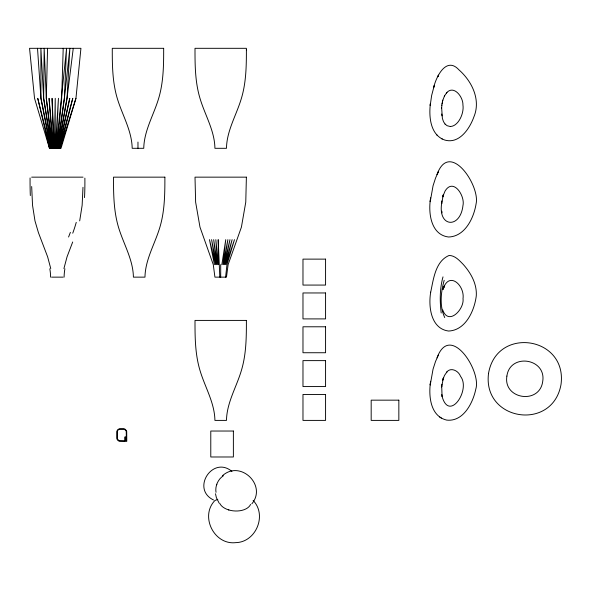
<?xml version="1.0" encoding="UTF-8"?>
<svg xmlns="http://www.w3.org/2000/svg" width="591" height="591" viewBox="0 0 591 591"><rect width="100%" height="100%" fill="white"/><g stroke="black" fill="none" stroke-linecap="round" stroke-linejoin="round"><path stroke-width="0.89" d="M82.984 187.303L82.142 205.269L79.689 220.894M47.561 48.314L46.312 98.313L52.008 148.304L43.66 98.313L40.882 48.314L40.949 98.313L50.353 148.304L37.735 98.313L49.459 148.304L61.021 148.304L75.951 98.313L80.93 48.314L29.55 48.314L34.529 98.313L49.459 148.304M63.207 48.314L61.663 98.313L57.032 148.304L64.375 98.313L69.864 48.314L67.027 98.313L58.531 148.304L69.76 98.313L59.292 148.304L72.767 98.313L60.134 148.304L75.951 98.313M441.654 107.865L442.378 118.355L443.501 121.672L445.149 124.176M441.647 108.064L441.883 104.999M441.676 203.474L441.713 203.023C437.65 227.432 460.345 229.131 462.967 205.513C465.235 195.916 453.334 177.499 445.089 191.011L442.652 196.884L443.361 194.631L441.676 203.474L441.883 200.91M446.456 372.478L446.899 371.968L444.513 375.418L442.652 380.227L443.361 377.981L441.676 386.817L441.883 384.253M441.676 386.817L441.713 386.366L442.068 396.391L441.832 394.522M430.396 103.499L430.211 105.457L431.637 95.513L434.208 85.732L433.609 87.638M430.381 103.669C428.77 116.708 430.278 135.162 444.905 140.089C459.34 144.204 469.697 128.594 473.871 116.952C481.037 99.886 471.98 81.336 459.015 69.915C446.316 55.938 436.173 76.741 433.668 87.453M225.592 277.142L226.974 264.642L234.479 239.643L225.895 264.642L232.115 239.643L224.92 264.642L229.965 239.643L223.967 264.642L227.882 239.643L222.999 264.642L225.747 239.643L221.847 264.642M73.254 48.314L67.027 98.313L57.792 148.304L64.375 98.313L66.569 48.314L56.138 148.304L58.45 98.313L55.244 148.304L55.244 98.313L54.35 148.304L52.06 98.313L53.515 148.304L49.053 98.313L52.747 148.304L46.312 98.313L44.17 48.314L43.66 98.313L51.254 148.304L40.949 98.313L37.514 48.314M441.861 105.272L442.127 103.285M442.083 103.588L442.437 101.682M63.924 268.543L67.042 256.826L72.693 241.985M442.378 101.984L442.829 100.167M443.006 276.869C439.719 288.556 439.734 300.996 441.204 312.971M442.748 100.448L444.513 95.868M444.181 280.311C440.834 292.227 439.372 306.064 444.728 317.574M216.624 484.731L216.786 484.251M443.361 288.659L444.654 285.475L442.962 289.501C448.754 270.375 464.94 285.372 463.019 298.64C464.489 309.204 448.421 326.18 442.703 309.928M438.529 171.405L437.022 174.552C449.47 139.616 480.217 185.463 476.102 203.755C473.849 218.057 464.999 236.511 448.599 237.006C430.558 234.871 428.091 212.28 430.625 197.911L430.211 201.671L433.055 185.781L435.537 178.09L438.485 171.493M437.022 357.895C449.98 322.161 481.51 370.756 475.836 388.989C473.014 402.811 463.403 421.959 446.737 420.105C430.004 416.249 428.423 395.209 430.625 381.254L430.211 385.014L433.055 369.131L435.537 361.433L438.529 354.755M438.529 75.197L437.761 76.727L438.485 75.286M444.425 96.06L446.899 92.41L446.456 92.92M251.877 503.798C267.265 485.226 240.227 459.48 222.423 475.762M446.368 93.023C453.725 84.373 463.241 97.05 462.923 104.851C464.297 113.361 458.32 126.179 450.497 126.474M446.368 372.581C450.386 366.597 458.579 370.697 460.537 376.364C471.057 389.676 449.123 422.595 442.046 396.251M217.806 499.373L214.873 500.547C199.721 516.209 214.127 545.234 235.765 542.634C256.029 542.265 267.287 514.983 253.118 500.466M31.648 177.152L83.028 177.152M51.557 277.142L63.119 277.142M450.054 126.481L447.121 125.706L445.075 124.088M228.88 509.974L228.37 509.811M213.499 499.964C190.804 489.082 212.679 455.218 231.931 471.426M441.366 138.545L442.245 139.018M441.366 418.103L439.682 417.024M436.557 134.608L437.318 135.428M117.735 439.505L118.592 440.354A2.866 2.866 0 0 0 119.663 440.79L125.491 440.849L125.491 441.307L119.234 441.167A3.28 3.28 0 0 1 118.333 440.746L117.35 439.77A3.265 3.265 0 0 1 116.841 438.537L116.841 431.504A3.243 3.243 0 0 1 117.35 430.278A3.709 3.709 0 0 1 118.06 429.509L118.621 429.125A3.265 3.265 0 0 1 119.559 428.785L123.962 428.785A3.251 3.251 0 0 1 125.189 429.295L126.363 430.573A3.369 3.369 0 0 1 126.71 431.519L126.777 441.307L126.319 441.307L126.26 431.622A3.014 3.014 0 0 0 125.802 430.543L124.686 429.531A2.844 2.844 0 0 0 123.866 429.236L119.648 429.243A2.829 2.829 0 0 0 118.835 429.539L118.348 429.864A3.236 3.236 0 0 0 117.735 430.536L117.579 430.787A2.792 2.792 0 0 0 117.291 431.6L117.291 438.441M219.069 503L216.372 497.644L215.493 493.736M214.437 264.642L209.465 239.643L215.582 264.642L211.6 239.643L216.557 264.642L213.683 239.643L217.503 264.642L215.833 239.643L218.485 264.642L218.197 239.643L219.808 277.142M50.752 268.543L47.627 256.826L38.415 232.61L34.98 220.894L32.535 205.269L31.678 186.527M442.046 212.908L441.832 211.179M441.942 115.858L441.75 113.997M220.702 264.642L220.702 277.142M137.969 142.054L137.969 148.304M117.823 439.593A2.866 2.866 0 0 1 117.373 438.515M49.821 268.831A38.932 30.045 -90 0 1 50.604 277.157M30.326 195.569A36.058 3.11 -89.3 0 1 30.075 177.957M64.109 277.157A38.932 30.001 90 0 1 64.892 268.839M70.366 232.359A67.559 8.34 -69.1 0 1 68.571 237.013M76.239 222.364A43.498 13.054 -69.7 0 1 72.745 233.209M84.875 178.135A36.576 3.516 89.1 0 1 84.52 197.601M216.01 492.325A13.719 10.535 -65.8 0 1 223.383 475.777M250.554 504.426A15.964 9.552 3.8 0 1 235.321 511.001A15.964 9.552 3.8 0 1 219.763 503.384M163.663 48.314C163.7 65.069 163.515 82.127 158.684 98.313C153.749 114.957 144.108 130.559 143.753 148.304L132.192 148.304C131.83 130.559 122.197 114.957 117.254 98.313C112.423 82.127 112.238 65.069 112.283 48.314L163.663 48.314M164.882 177.152C164.896 193.907 164.741 210.965 159.91 227.143C154.997 243.81 145.275 259.412 144.972 277.142L133.411 277.142C133.071 258.297 122.197 241.918 117.602 224.019C113.627 208.749 113.494 192.843 113.502 177.152L164.882 177.152M246.388 49.88C246.425 66.65 246.1 83.759 240.929 99.872C235.935 115.932 226.73 131.106 226.479 148.304L214.917 148.304C214.651 130.537 204.885 114.979 199.987 98.313C195.111 82.134 194.971 65.069 195.008 48.314L246.388 48.314L246.388 49.88M246.388 320.411C246.425 337.158 246.284 354.223 241.409 370.402C236.503 387.061 226.781 402.626 226.479 420.4L214.917 420.4C214.614 402.626 204.892 387.061 199.987 370.402C195.119 354.223 194.971 337.158 195.008 320.411L246.388 320.411M246.388 177.152L245.767 202.144L241.409 227.143L228.111 264.642L226.479 277.142L214.917 277.142L213.285 264.642L199.987 227.143L195.628 202.144L195.008 177.152L246.388 177.152M488.543 373.342C482.3 421.139 552.954 431.77 561.044 384.246C567.286 336.449 496.639 325.818 488.543 373.342M506.886 376.098C502.978 399.353 539.598 404.857 542.701 381.49C546.609 358.235 509.989 352.731 506.886 376.098M430.706 292.124C428.261 306.426 430.773 328.751 448.599 331.034C465.664 330.354 474.44 310.659 476.28 295.892C477.063 283.983 470.946 273.042 463.233 264.421C459.37 260.505 455.055 255.475 449.086 255.467C435.39 261.229 433.498 279.085 430.706 292.124M325.575 259.124L302.976 259.124L302.976 285.069L325.575 285.069L325.575 259.124M325.575 292.959L302.976 292.959L302.976 318.904L325.575 318.904L325.575 292.959M325.575 326.786L302.976 326.786L302.976 352.738L325.575 352.738L325.575 326.786M325.575 360.621L302.976 360.621L302.976 386.566L325.575 386.566L325.575 360.621M325.575 394.448L302.976 394.448L302.976 420.4L325.575 420.4L325.575 394.448M398.844 400.159L371.178 400.159L371.178 420.4L398.844 420.4L398.844 400.159M233.379 431.031L210.78 431.031L210.78 456.983L233.379 456.983L233.379 431.031M125.491 437.03L124.731 437.03L124.731 437.488L125.491 437.488L125.491 437.03M125.491 438.3L124.731 438.3L124.731 438.766L125.491 438.766L125.491 438.3M125.491 439.571L124.731 439.571L124.731 440.036L125.491 440.036L125.491 439.571"/></g></svg>
